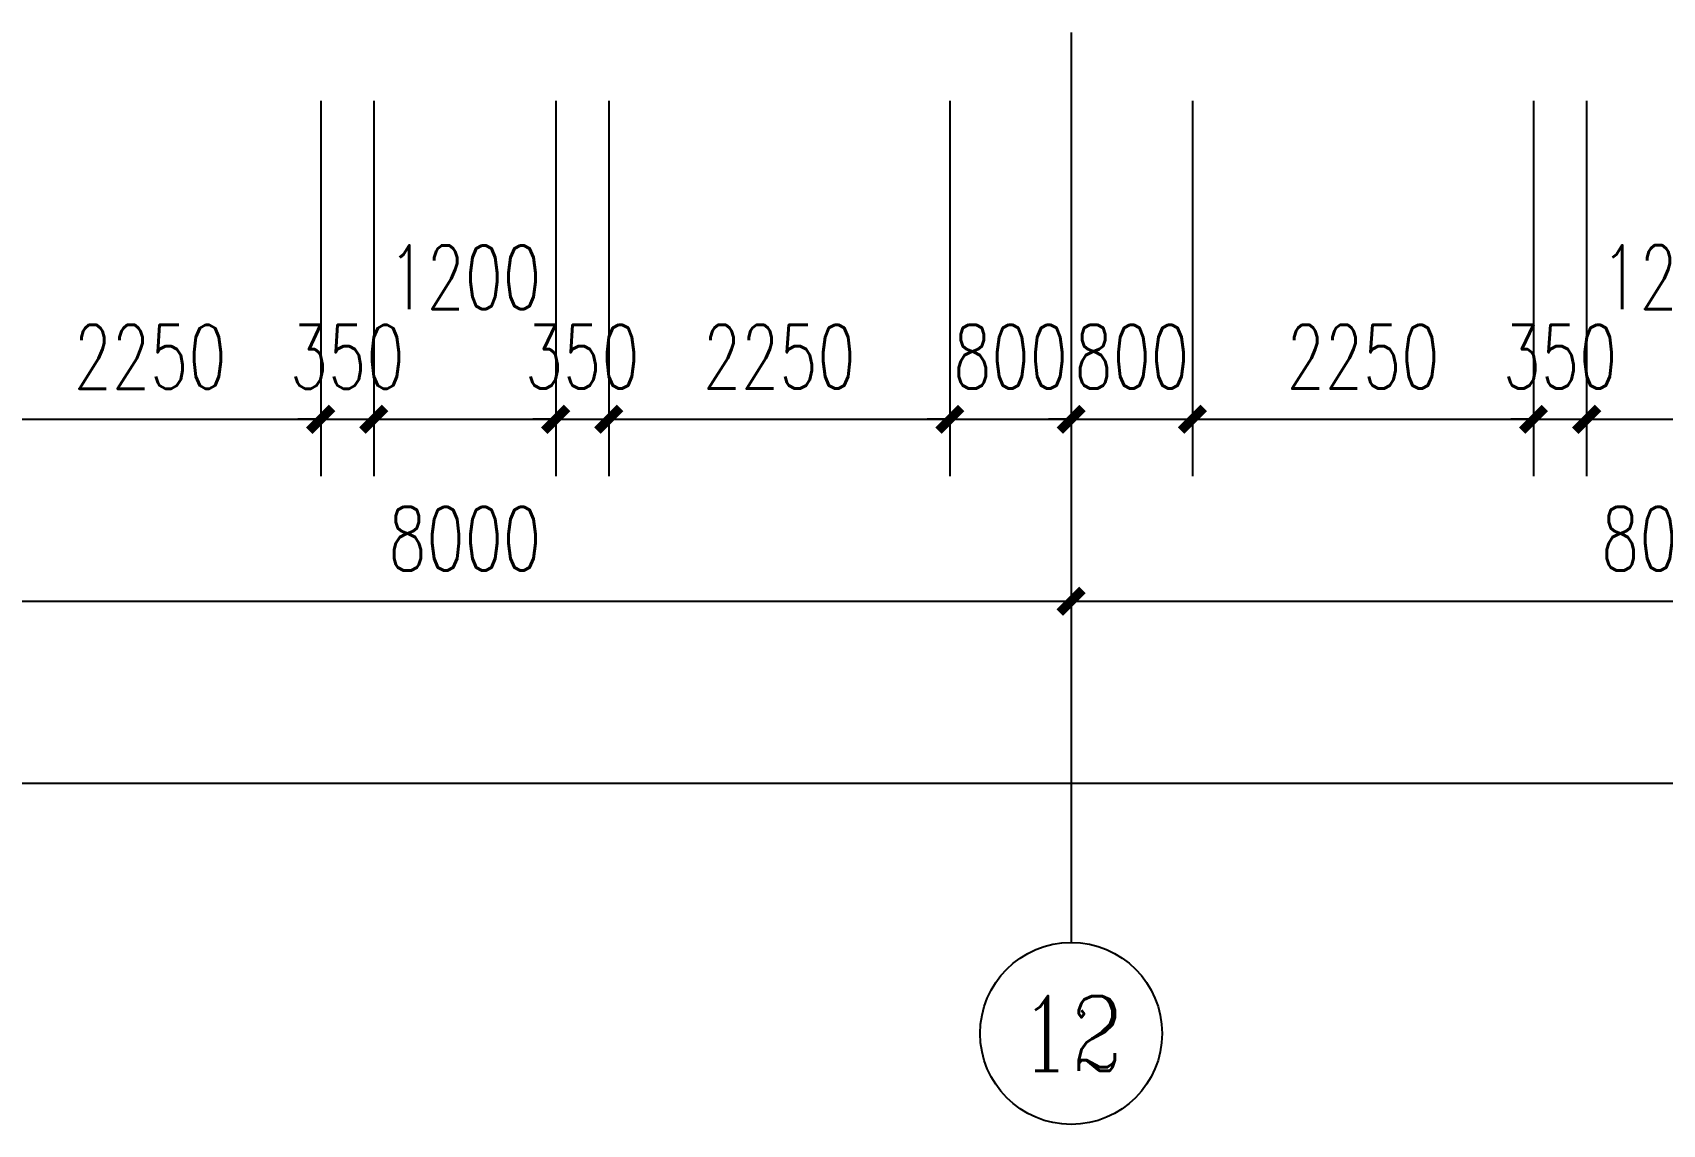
# Model space of a CAD drawing. Extents: x 0 to 2972856, y -1269770 to 0.
# Drawn here: x 2743806 to 2754556, y -1101156 to -1093956 of the extents above; entities that cross this region are included whole.
import ezdxf
from ezdxf.enums import TextEntityAlignment as Align

# ---------------------------------------------------------------- set-up
doc = ezdxf.new("R2010")
doc.units = 0
doc.header["$LTSCALE"] = 1000
doc.header["$PDSIZE"] = 50
doc.layers.add('1-建筑底图', color=8, linetype='Continuous')
doc.layers.add('AXIS_TEXT', color=7, linetype='Continuous')
doc.styles.add('_TCH_AXIS', font='COMPLEX', dxfattribs={"bigfont": 'GBCBIG'})
doc.styles.add('A_DIM_T3', font='SIMPLEX', dxfattribs={"width": 0.7, "bigfont": 'HZ'})
doc.styles.add('COMPLEX', font='COMPLEX')
doc.dimstyles.new('_TCH_ARCH&&150', dxfattribs={"dimtxt": 420, "dimasz": 150, "dimexe": 375, "dimexo": 450, "dimgap": 202.5, "dimtad": 1, "dimdec": 0, "dimzin": 0, "dimdsep": 46, "dimtxsty": 'A_DIM_T3', "dimblk": 'ARCHTICK', "dimcen": 0.09, "dimclrt": 7, "dimazin": 2, "dimtfac": 1, "dimtdec": 0, "dimtix": 1, "dimtmove": 2, "dimatfit": 3, "dimfxl": 150, "dimtolj": 1, "dimtzin": 0, "dimarcsym": 0})

# ---------------------------------------------------------------- blocks, each defined once
blk = doc.blocks.new('_ArchTick')
at = {"color": 0, "linetype": 'ByBlock', "const_width": 0.4}
blk.add_lwpolyline([(-0.5, -0.5), (0.5, 0.5)], dxfattribs=at)
blk = doc.blocks.new('*D240')
at = {"layer": '1-建筑底图', "color": 0, "lineweight": -2, "transparency": 16777216}
for p, q in [((-600, -4450), (-600, -9325)), ((106600, -4450), (106600, -9325)), ((-600, -8950), (106600, -8950))]:
    blk.add_line(p, q, dxfattribs=at)
at = {"layer": 'Defpoints', "color": 0, "transparency": 16777216}
for p in [(-600, -4000), (106600, -4000), (106600, -8950)]:
    blk.add_point(p, dxfattribs=at)
at = {"layer": '1-建筑底图', "color": 0, "lineweight": -2, "transparency": 16777216, "xscale": 150, "yscale": 150, "zscale": 150, "rotation": 180}
blk.add_blockref('_ArchTick', (-600, -8950), dxfattribs=at)
at = {"layer": '1-建筑底图', "color": 0, "lineweight": -2, "transparency": 16777216, "xscale": 150, "yscale": 150, "zscale": 150}
blk.add_blockref('_ArchTick', (106600, -8950), dxfattribs=at)
at = {"layer": '1-建筑底图', "color": 7, "transparency": 16777216, "insert": (53000, -8537.5), "char_height": 420, "attachment_point": 5, "style": 'A_DIM_T3'}
blk.add_mtext('\\A1;107200', dxfattribs=at)
blk = doc.blocks.new('*D252')
at = {"layer": '1-建筑底图', "color": 0, "lineweight": -2, "transparency": 16777216}
for p, q in [((67200, -4450), (67200, -8125)), ((75200, -4450), (75200, -8125)), ((67200, -7750), (75200, -7750))]:
    blk.add_line(p, q, dxfattribs=at)
at = {"layer": 'Defpoints', "color": 0, "transparency": 16777216}
for p in [(67200, -4000), (75200, -4000), (75200, -7750)]:
    blk.add_point(p, dxfattribs=at)
at = {"layer": '1-建筑底图', "color": 0, "lineweight": -2, "transparency": 16777216, "xscale": 150, "yscale": 150, "zscale": 150, "rotation": 180}
blk.add_blockref('_ArchTick', (67200, -7750), dxfattribs=at)
at = {"layer": '1-建筑底图', "color": 0, "lineweight": -2, "transparency": 16777216, "xscale": 150, "yscale": 150, "zscale": 150}
blk.add_blockref('_ArchTick', (75200, -7750), dxfattribs=at)
at = {"layer": '1-建筑底图', "color": 7, "transparency": 16777216, "insert": (71200, -7337.5), "char_height": 420, "attachment_point": 5, "style": 'A_DIM_T3'}
blk.add_mtext('\\A1;8000', dxfattribs=at)
blk = doc.blocks.new('*D253')
at = {"layer": '1-建筑底图', "color": 0, "lineweight": -2, "transparency": 16777216}
for p, q in [((75200, -4450), (75200, -8125)), ((83200, -4450), (83200, -8125)), ((75200, -7750), (83200, -7750))]:
    blk.add_line(p, q, dxfattribs=at)
at = {"layer": 'Defpoints', "color": 0, "transparency": 16777216}
for p in [(75200, -4000), (83200, -4000), (83200, -7750)]:
    blk.add_point(p, dxfattribs=at)
at = {"layer": '1-建筑底图', "color": 0, "lineweight": -2, "transparency": 16777216, "xscale": 150, "yscale": 150, "zscale": 150, "rotation": 180}
blk.add_blockref('_ArchTick', (75200, -7750), dxfattribs=at)
at = {"layer": '1-建筑底图', "color": 0, "lineweight": -2, "transparency": 16777216, "xscale": 150, "yscale": 150, "zscale": 150}
blk.add_blockref('_ArchTick', (83200, -7750), dxfattribs=at)
at = {"layer": '1-建筑底图', "color": 7, "transparency": 16777216, "insert": (79200, -7337.5), "char_height": 420, "attachment_point": 5, "style": 'A_DIM_T3'}
blk.add_mtext('\\A1;8000', dxfattribs=at)
blk = doc.blocks.new('*D379')
at = {"layer": '1-建筑底图', "color": 0, "lineweight": -2, "transparency": 16777216}
for p, q in [((78600, -4450), (78600, -6925)), ((79800, -4450), (79800, -6925)), ((78600, -6550), (79800, -6550))]:
    blk.add_line(p, q, dxfattribs=at)
at = {"layer": 'Defpoints', "color": 0, "transparency": 16777216}
for p in [(78600, -4000), (79800, -4000), (79800, -6550)]:
    blk.add_point(p, dxfattribs=at)
at = {"layer": '1-建筑底图', "color": 0, "lineweight": -2, "transparency": 16777216, "xscale": 150, "yscale": 150, "zscale": 150, "rotation": 180}
blk.add_blockref('_ArchTick', (78600, -6550), dxfattribs=at)
at = {"layer": '1-建筑底图', "color": 0, "lineweight": -2, "transparency": 16777216, "xscale": 150, "yscale": 150, "zscale": 150}
blk.add_blockref('_ArchTick', (79800, -6550), dxfattribs=at)
at = {"layer": '1-建筑底图', "color": 7, "transparency": 16777216, "insert": (79200, -5612.5), "char_height": 420, "attachment_point": 5, "style": 'A_DIM_T3'}
blk.add_mtext('\\A1;1200', dxfattribs=at)
blk = doc.blocks.new('*D380')
at = {"layer": '1-建筑底图', "color": 0, "lineweight": -2, "transparency": 16777216}
for p, q in [((78250, -4450), (78250, -6925)), ((78600, -4450), (78600, -6925)), ((78250, -6550), (78100, -6550)), ((78250, -6550), (78600, -6550)), ((78600, -6550), (78750, -6550))]:
    blk.add_line(p, q, dxfattribs=at)
at = {"layer": 'Defpoints', "color": 0, "transparency": 16777216}
for p in [(78250, -4000), (78600, -4000), (78600, -6550)]:
    blk.add_point(p, dxfattribs=at)
at = {"layer": '1-建筑底图', "color": 0, "lineweight": -2, "transparency": 16777216, "xscale": 150, "yscale": 150, "zscale": 150}
blk.add_blockref('_ArchTick', (78250, -6550), dxfattribs=at)
at = {"layer": '1-建筑底图', "color": 0, "lineweight": -2, "transparency": 16777216, "xscale": 150, "yscale": 150, "zscale": 150, "rotation": 180}
blk.add_blockref('_ArchTick', (78600, -6550), dxfattribs=at)
at = {"layer": '1-建筑底图', "color": 7, "transparency": 16777216, "insert": (78425, -6137.5), "char_height": 420, "attachment_point": 5, "style": 'A_DIM_T3'}
blk.add_mtext('\\A1;350', dxfattribs=at)
blk = doc.blocks.new('*D381')
at = {"layer": '1-建筑底图', "color": 0, "lineweight": -2, "transparency": 16777216}
for p, q in [((76000, -4450), (76000, -6925)), ((78250, -4450), (78250, -6925)), ((76000, -6550), (78250, -6550))]:
    blk.add_line(p, q, dxfattribs=at)
at = {"layer": 'Defpoints', "color": 0, "transparency": 16777216}
for p in [(76000, -4000), (78250, -4000), (78250, -6550)]:
    blk.add_point(p, dxfattribs=at)
at = {"layer": '1-建筑底图', "color": 0, "lineweight": -2, "transparency": 16777216, "xscale": 150, "yscale": 150, "zscale": 150, "rotation": 180}
blk.add_blockref('_ArchTick', (76000, -6550), dxfattribs=at)
at = {"layer": '1-建筑底图', "color": 0, "lineweight": -2, "transparency": 16777216, "xscale": 150, "yscale": 150, "zscale": 150}
blk.add_blockref('_ArchTick', (78250, -6550), dxfattribs=at)
at = {"layer": '1-建筑底图', "color": 7, "transparency": 16777216, "insert": (77125, -6137.5), "char_height": 420, "attachment_point": 5, "style": 'A_DIM_T3'}
blk.add_mtext('\\A1;2250', dxfattribs=at)
blk = doc.blocks.new('*D382')
at = {"layer": '1-建筑底图', "color": 0, "lineweight": -2, "transparency": 16777216}
for p, q in [((75200, -4450), (75200, -6925)), ((76000, -4450), (76000, -6925)), ((75200, -6550), (75050, -6550)), ((75200, -6550), (76000, -6550)), ((76000, -6550), (76150, -6550))]:
    blk.add_line(p, q, dxfattribs=at)
at = {"layer": 'Defpoints', "color": 0, "transparency": 16777216}
for p in [(75200, -4000), (76000, -4000), (76000, -6550)]:
    blk.add_point(p, dxfattribs=at)
at = {"layer": '1-建筑底图', "color": 0, "lineweight": -2, "transparency": 16777216, "xscale": 150, "yscale": 150, "zscale": 150}
blk.add_blockref('_ArchTick', (75200, -6550), dxfattribs=at)
at = {"layer": '1-建筑底图', "color": 0, "lineweight": -2, "transparency": 16777216, "xscale": 150, "yscale": 150, "zscale": 150, "rotation": 180}
blk.add_blockref('_ArchTick', (76000, -6550), dxfattribs=at)
at = {"layer": '1-建筑底图', "color": 7, "transparency": 16777216, "insert": (75600, -6137.5), "char_height": 420, "attachment_point": 5, "style": 'A_DIM_T3'}
blk.add_mtext('\\A1;800', dxfattribs=at)
blk = doc.blocks.new('*D383')
at = {"layer": '1-建筑底图', "color": 0, "lineweight": -2, "transparency": 16777216}
for p, q in [((74400, -4450), (74400, -6925)), ((75200, -4450), (75200, -6925)), ((74400, -6550), (74250, -6550)), ((74400, -6550), (75200, -6550)), ((75200, -6550), (75350, -6550))]:
    blk.add_line(p, q, dxfattribs=at)
at = {"layer": 'Defpoints', "color": 0, "transparency": 16777216}
for p in [(74400, -4000), (75200, -4000), (75200, -6550)]:
    blk.add_point(p, dxfattribs=at)
at = {"layer": '1-建筑底图', "color": 0, "lineweight": -2, "transparency": 16777216, "xscale": 150, "yscale": 150, "zscale": 150}
blk.add_blockref('_ArchTick', (74400, -6550), dxfattribs=at)
at = {"layer": '1-建筑底图', "color": 0, "lineweight": -2, "transparency": 16777216, "xscale": 150, "yscale": 150, "zscale": 150, "rotation": 180}
blk.add_blockref('_ArchTick', (75200, -6550), dxfattribs=at)
at = {"layer": '1-建筑底图', "color": 7, "transparency": 16777216, "insert": (74800, -6137.5), "char_height": 420, "attachment_point": 5, "style": 'A_DIM_T3'}
blk.add_mtext('\\A1;800', dxfattribs=at)
blk = doc.blocks.new('*D384')
at = {"layer": '1-建筑底图', "color": 0, "lineweight": -2, "transparency": 16777216}
for p, q in [((72150, -4450), (72150, -6925)), ((74400, -4450), (74400, -6925)), ((72150, -6550), (74400, -6550))]:
    blk.add_line(p, q, dxfattribs=at)
at = {"layer": 'Defpoints', "color": 0, "transparency": 16777216}
for p in [(72150, -4000), (74400, -4000), (74400, -6550)]:
    blk.add_point(p, dxfattribs=at)
at = {"layer": '1-建筑底图', "color": 0, "lineweight": -2, "transparency": 16777216, "xscale": 150, "yscale": 150, "zscale": 150, "rotation": 180}
blk.add_blockref('_ArchTick', (72150, -6550), dxfattribs=at)
at = {"layer": '1-建筑底图', "color": 0, "lineweight": -2, "transparency": 16777216, "xscale": 150, "yscale": 150, "zscale": 150}
blk.add_blockref('_ArchTick', (74400, -6550), dxfattribs=at)
at = {"layer": '1-建筑底图', "color": 7, "transparency": 16777216, "insert": (73275, -6137.5), "char_height": 420, "attachment_point": 5, "style": 'A_DIM_T3'}
blk.add_mtext('\\A1;2250', dxfattribs=at)
blk = doc.blocks.new('*D385')
at = {"layer": '1-建筑底图', "color": 0, "lineweight": -2, "transparency": 16777216}
for p, q in [((71800, -4450), (71800, -6925)), ((72150, -4450), (72150, -6925)), ((71800, -6550), (71650, -6550)), ((71800, -6550), (72150, -6550)), ((72150, -6550), (72300, -6550))]:
    blk.add_line(p, q, dxfattribs=at)
at = {"layer": 'Defpoints', "color": 0, "transparency": 16777216}
for p in [(71800, -4000), (72150, -4000), (72150, -6550)]:
    blk.add_point(p, dxfattribs=at)
at = {"layer": '1-建筑底图', "color": 0, "lineweight": -2, "transparency": 16777216, "xscale": 150, "yscale": 150, "zscale": 150}
blk.add_blockref('_ArchTick', (71800, -6550), dxfattribs=at)
at = {"layer": '1-建筑底图', "color": 0, "lineweight": -2, "transparency": 16777216, "xscale": 150, "yscale": 150, "zscale": 150, "rotation": 180}
blk.add_blockref('_ArchTick', (72150, -6550), dxfattribs=at)
at = {"layer": '1-建筑底图', "color": 7, "transparency": 16777216, "insert": (71975, -6137.5), "char_height": 420, "attachment_point": 5, "style": 'A_DIM_T3'}
blk.add_mtext('\\A1;350', dxfattribs=at)
blk = doc.blocks.new('*D386')
at = {"layer": '1-建筑底图', "color": 0, "lineweight": -2, "transparency": 16777216}
for p, q in [((70600, -4450), (70600, -6925)), ((71800, -4450), (71800, -6925)), ((70600, -6550), (71800, -6550))]:
    blk.add_line(p, q, dxfattribs=at)
at = {"layer": 'Defpoints', "color": 0, "transparency": 16777216}
for p in [(70600, -4000), (71800, -4000), (71800, -6550)]:
    blk.add_point(p, dxfattribs=at)
at = {"layer": '1-建筑底图', "color": 0, "lineweight": -2, "transparency": 16777216, "xscale": 150, "yscale": 150, "zscale": 150, "rotation": 180}
blk.add_blockref('_ArchTick', (70600, -6550), dxfattribs=at)
at = {"layer": '1-建筑底图', "color": 0, "lineweight": -2, "transparency": 16777216, "xscale": 150, "yscale": 150, "zscale": 150}
blk.add_blockref('_ArchTick', (71800, -6550), dxfattribs=at)
at = {"layer": '1-建筑底图', "color": 7, "transparency": 16777216, "insert": (71200, -5613), "char_height": 420, "attachment_point": 5, "style": 'A_DIM_T3'}
blk.add_mtext('\\A1;1200', dxfattribs=at)
blk = doc.blocks.new('*D387')
at = {"layer": '1-建筑底图', "color": 0, "lineweight": -2, "transparency": 16777216}
for p, q in [((70250, -4450), (70250, -6925)), ((70600, -4450), (70600, -6925)), ((70250, -6550), (70100, -6550)), ((70250, -6550), (70600, -6550)), ((70600, -6550), (70750, -6550))]:
    blk.add_line(p, q, dxfattribs=at)
at = {"layer": 'Defpoints', "color": 0, "transparency": 16777216}
for p in [(70250, -4000), (70600, -4000), (70600, -6550)]:
    blk.add_point(p, dxfattribs=at)
at = {"layer": '1-建筑底图', "color": 0, "lineweight": -2, "transparency": 16777216, "xscale": 150, "yscale": 150, "zscale": 150}
blk.add_blockref('_ArchTick', (70250, -6550), dxfattribs=at)
at = {"layer": '1-建筑底图', "color": 0, "lineweight": -2, "transparency": 16777216, "xscale": 150, "yscale": 150, "zscale": 150, "rotation": 180}
blk.add_blockref('_ArchTick', (70600, -6550), dxfattribs=at)
at = {"layer": '1-建筑底图', "color": 7, "transparency": 16777216, "insert": (70425, -6138), "char_height": 420, "attachment_point": 5, "style": 'A_DIM_T3'}
blk.add_mtext('\\A1;350', dxfattribs=at)
blk = doc.blocks.new('*D388')
at = {"layer": '1-建筑底图', "color": 0, "lineweight": -2, "transparency": 16777216}
for p, q in [((68000, -4450), (68000, -6925)), ((70250, -4450), (70250, -6925)), ((68000, -6550), (70250, -6550))]:
    blk.add_line(p, q, dxfattribs=at)
at = {"layer": 'Defpoints', "color": 0, "transparency": 16777216}
for p in [(68000, -4000), (70250, -4000), (70250, -6550)]:
    blk.add_point(p, dxfattribs=at)
at = {"layer": '1-建筑底图', "color": 0, "lineweight": -2, "transparency": 16777216, "xscale": 150, "yscale": 150, "zscale": 150, "rotation": 180}
blk.add_blockref('_ArchTick', (68000, -6550), dxfattribs=at)
at = {"layer": '1-建筑底图', "color": 0, "lineweight": -2, "transparency": 16777216, "xscale": 150, "yscale": 150, "zscale": 150}
blk.add_blockref('_ArchTick', (70250, -6550), dxfattribs=at)
at = {"layer": '1-建筑底图', "color": 7, "transparency": 16777216, "insert": (69125, -6138), "char_height": 420, "attachment_point": 5, "style": 'A_DIM_T3'}
blk.add_mtext('\\A1;2250', dxfattribs=at)
blk = doc.blocks.new('*D855')
at = {"layer": '1-建筑底图', "color": 0, "lineweight": -2, "transparency": 16777216}
for p, q in [((-600, -4450), (-600, -9325)), ((106600, -4450), (106600, -9325)), ((-600, -8950), (106600, -8950))]:
    blk.add_line(p, q, dxfattribs=at)
at = {"layer": 'Defpoints', "color": 0, "transparency": 16777216}
for p in [(-600, -4000), (106600, -4000), (106600, -8950)]:
    blk.add_point(p, dxfattribs=at)
at = {"layer": '1-建筑底图', "color": 0, "lineweight": -2, "transparency": 16777216, "xscale": 150, "yscale": 150, "zscale": 150, "rotation": 180}
blk.add_blockref('_ArchTick', (-600, -8950), dxfattribs=at)
at = {"layer": '1-建筑底图', "color": 0, "lineweight": -2, "transparency": 16777216, "xscale": 150, "yscale": 150, "zscale": 150}
blk.add_blockref('_ArchTick', (106600, -8950), dxfattribs=at)
at = {"layer": '1-建筑底图', "color": 7, "transparency": 16777216, "insert": (53000, -8537.5), "char_height": 420, "attachment_point": 5, "style": 'A_DIM_T3'}
blk.add_mtext('\\A1;107200', dxfattribs=at)
blk = doc.blocks.new('*D867')
at = {"layer": '1-建筑底图', "color": 0, "lineweight": -2, "transparency": 16777216}
for p, q in [((67200, -4450), (67200, -8125)), ((75200, -4450), (75200, -8125)), ((67200, -7750), (75200, -7750))]:
    blk.add_line(p, q, dxfattribs=at)
at = {"layer": 'Defpoints', "color": 0, "transparency": 16777216}
for p in [(67200, -4000), (75200, -4000), (75200, -7750)]:
    blk.add_point(p, dxfattribs=at)
at = {"layer": '1-建筑底图', "color": 0, "lineweight": -2, "transparency": 16777216, "xscale": 150, "yscale": 150, "zscale": 150, "rotation": 180}
blk.add_blockref('_ArchTick', (67200, -7750), dxfattribs=at)
at = {"layer": '1-建筑底图', "color": 0, "lineweight": -2, "transparency": 16777216, "xscale": 150, "yscale": 150, "zscale": 150}
blk.add_blockref('_ArchTick', (75200, -7750), dxfattribs=at)
at = {"layer": '1-建筑底图', "color": 7, "transparency": 16777216, "insert": (71200, -7337.5), "char_height": 420, "attachment_point": 5, "style": 'A_DIM_T3'}
blk.add_mtext('\\A1;8000', dxfattribs=at)
blk = doc.blocks.new('*D868')
at = {"layer": '1-建筑底图', "color": 0, "lineweight": -2, "transparency": 16777216}
for p, q in [((75200, -4450), (75200, -8125)), ((83200, -4450), (83200, -8125)), ((75200, -7750), (83200, -7750))]:
    blk.add_line(p, q, dxfattribs=at)
at = {"layer": 'Defpoints', "color": 0, "transparency": 16777216}
for p in [(75200, -4000), (83200, -4000), (83200, -7750)]:
    blk.add_point(p, dxfattribs=at)
at = {"layer": '1-建筑底图', "color": 0, "lineweight": -2, "transparency": 16777216, "xscale": 150, "yscale": 150, "zscale": 150, "rotation": 180}
blk.add_blockref('_ArchTick', (75200, -7750), dxfattribs=at)
at = {"layer": '1-建筑底图', "color": 0, "lineweight": -2, "transparency": 16777216, "xscale": 150, "yscale": 150, "zscale": 150}
blk.add_blockref('_ArchTick', (83200, -7750), dxfattribs=at)
at = {"layer": '1-建筑底图', "color": 7, "transparency": 16777216, "insert": (79200, -7337.5), "char_height": 420, "attachment_point": 5, "style": 'A_DIM_T3'}
blk.add_mtext('\\A1;8000', dxfattribs=at)
blk = doc.blocks.new('*D994')
at = {"layer": '1-建筑底图', "color": 0, "lineweight": -2, "transparency": 16777216}
for p, q in [((78600, -4450), (78600, -6925)), ((79800, -4450), (79800, -6925)), ((78600, -6550), (79800, -6550))]:
    blk.add_line(p, q, dxfattribs=at)
at = {"layer": 'Defpoints', "color": 0, "transparency": 16777216}
for p in [(78600, -4000), (79800, -4000), (79800, -6550)]:
    blk.add_point(p, dxfattribs=at)
at = {"layer": '1-建筑底图', "color": 0, "lineweight": -2, "transparency": 16777216, "xscale": 150, "yscale": 150, "zscale": 150, "rotation": 180}
blk.add_blockref('_ArchTick', (78600, -6550), dxfattribs=at)
at = {"layer": '1-建筑底图', "color": 0, "lineweight": -2, "transparency": 16777216, "xscale": 150, "yscale": 150, "zscale": 150}
blk.add_blockref('_ArchTick', (79800, -6550), dxfattribs=at)
at = {"layer": '1-建筑底图', "color": 7, "transparency": 16777216, "insert": (79200, -5612.5), "char_height": 420, "attachment_point": 5, "style": 'A_DIM_T3'}
blk.add_mtext('\\A1;1200', dxfattribs=at)
blk = doc.blocks.new('*D995')
at = {"layer": '1-建筑底图', "color": 0, "lineweight": -2, "transparency": 16777216}
for p, q in [((78250, -4450), (78250, -6925)), ((78600, -4450), (78600, -6925)), ((78250, -6550), (78100, -6550)), ((78250, -6550), (78600, -6550)), ((78600, -6550), (78750, -6550))]:
    blk.add_line(p, q, dxfattribs=at)
at = {"layer": 'Defpoints', "color": 0, "transparency": 16777216}
for p in [(78250, -4000), (78600, -4000), (78600, -6550)]:
    blk.add_point(p, dxfattribs=at)
at = {"layer": '1-建筑底图', "color": 0, "lineweight": -2, "transparency": 16777216, "xscale": 150, "yscale": 150, "zscale": 150}
blk.add_blockref('_ArchTick', (78250, -6550), dxfattribs=at)
at = {"layer": '1-建筑底图', "color": 0, "lineweight": -2, "transparency": 16777216, "xscale": 150, "yscale": 150, "zscale": 150, "rotation": 180}
blk.add_blockref('_ArchTick', (78600, -6550), dxfattribs=at)
at = {"layer": '1-建筑底图', "color": 7, "transparency": 16777216, "insert": (78425, -6137.5), "char_height": 420, "attachment_point": 5, "style": 'A_DIM_T3'}
blk.add_mtext('\\A1;350', dxfattribs=at)
blk = doc.blocks.new('*D996')
at = {"layer": '1-建筑底图', "color": 0, "lineweight": -2, "transparency": 16777216}
for p, q in [((76000, -4450), (76000, -6925)), ((78250, -4450), (78250, -6925)), ((76000, -6550), (78250, -6550))]:
    blk.add_line(p, q, dxfattribs=at)
at = {"layer": 'Defpoints', "color": 0, "transparency": 16777216}
for p in [(76000, -4000), (78250, -4000), (78250, -6550)]:
    blk.add_point(p, dxfattribs=at)
at = {"layer": '1-建筑底图', "color": 0, "lineweight": -2, "transparency": 16777216, "xscale": 150, "yscale": 150, "zscale": 150, "rotation": 180}
blk.add_blockref('_ArchTick', (76000, -6550), dxfattribs=at)
at = {"layer": '1-建筑底图', "color": 0, "lineweight": -2, "transparency": 16777216, "xscale": 150, "yscale": 150, "zscale": 150}
blk.add_blockref('_ArchTick', (78250, -6550), dxfattribs=at)
at = {"layer": '1-建筑底图', "color": 7, "transparency": 16777216, "insert": (77125, -6137.5), "char_height": 420, "attachment_point": 5, "style": 'A_DIM_T3'}
blk.add_mtext('\\A1;2250', dxfattribs=at)
blk = doc.blocks.new('*D997')
at = {"layer": '1-建筑底图', "color": 0, "lineweight": -2, "transparency": 16777216}
for p, q in [((75200, -4450), (75200, -6925)), ((76000, -4450), (76000, -6925)), ((75200, -6550), (75050, -6550)), ((75200, -6550), (76000, -6550)), ((76000, -6550), (76150, -6550))]:
    blk.add_line(p, q, dxfattribs=at)
at = {"layer": 'Defpoints', "color": 0, "transparency": 16777216}
for p in [(75200, -4000), (76000, -4000), (76000, -6550)]:
    blk.add_point(p, dxfattribs=at)
at = {"layer": '1-建筑底图', "color": 0, "lineweight": -2, "transparency": 16777216, "xscale": 150, "yscale": 150, "zscale": 150}
blk.add_blockref('_ArchTick', (75200, -6550), dxfattribs=at)
at = {"layer": '1-建筑底图', "color": 0, "lineweight": -2, "transparency": 16777216, "xscale": 150, "yscale": 150, "zscale": 150, "rotation": 180}
blk.add_blockref('_ArchTick', (76000, -6550), dxfattribs=at)
at = {"layer": '1-建筑底图', "color": 7, "transparency": 16777216, "insert": (75600, -6137.5), "char_height": 420, "attachment_point": 5, "style": 'A_DIM_T3'}
blk.add_mtext('\\A1;800', dxfattribs=at)
blk = doc.blocks.new('*D998')
at = {"layer": '1-建筑底图', "color": 0, "lineweight": -2, "transparency": 16777216}
for p, q in [((74400, -4450), (74400, -6925)), ((75200, -4450), (75200, -6925)), ((74400, -6550), (74250, -6550)), ((74400, -6550), (75200, -6550)), ((75200, -6550), (75350, -6550))]:
    blk.add_line(p, q, dxfattribs=at)
at = {"layer": 'Defpoints', "color": 0, "transparency": 16777216}
for p in [(74400, -4000), (75200, -4000), (75200, -6550)]:
    blk.add_point(p, dxfattribs=at)
at = {"layer": '1-建筑底图', "color": 0, "lineweight": -2, "transparency": 16777216, "xscale": 150, "yscale": 150, "zscale": 150}
blk.add_blockref('_ArchTick', (74400, -6550), dxfattribs=at)
at = {"layer": '1-建筑底图', "color": 0, "lineweight": -2, "transparency": 16777216, "xscale": 150, "yscale": 150, "zscale": 150, "rotation": 180}
blk.add_blockref('_ArchTick', (75200, -6550), dxfattribs=at)
at = {"layer": '1-建筑底图', "color": 7, "transparency": 16777216, "insert": (74800, -6137.5), "char_height": 420, "attachment_point": 5, "style": 'A_DIM_T3'}
blk.add_mtext('\\A1;800', dxfattribs=at)
blk = doc.blocks.new('*D999')
at = {"layer": '1-建筑底图', "color": 0, "lineweight": -2, "transparency": 16777216}
for p, q in [((72150, -4450), (72150, -6925)), ((74400, -4450), (74400, -6925)), ((72150, -6550), (74400, -6550))]:
    blk.add_line(p, q, dxfattribs=at)
at = {"layer": 'Defpoints', "color": 0, "transparency": 16777216}
for p in [(72150, -4000), (74400, -4000), (74400, -6550)]:
    blk.add_point(p, dxfattribs=at)
at = {"layer": '1-建筑底图', "color": 0, "lineweight": -2, "transparency": 16777216, "xscale": 150, "yscale": 150, "zscale": 150, "rotation": 180}
blk.add_blockref('_ArchTick', (72150, -6550), dxfattribs=at)
at = {"layer": '1-建筑底图', "color": 0, "lineweight": -2, "transparency": 16777216, "xscale": 150, "yscale": 150, "zscale": 150}
blk.add_blockref('_ArchTick', (74400, -6550), dxfattribs=at)
at = {"layer": '1-建筑底图', "color": 7, "transparency": 16777216, "insert": (73275, -6137.5), "char_height": 420, "attachment_point": 5, "style": 'A_DIM_T3'}
blk.add_mtext('\\A1;2250', dxfattribs=at)
blk = doc.blocks.new('*D1000')
at = {"layer": '1-建筑底图', "color": 0, "lineweight": -2, "transparency": 16777216}
for p, q in [((71800, -4450), (71800, -6925)), ((72150, -4450), (72150, -6925)), ((71800, -6550), (71650, -6550)), ((71800, -6550), (72150, -6550)), ((72150, -6550), (72300, -6550))]:
    blk.add_line(p, q, dxfattribs=at)
at = {"layer": 'Defpoints', "color": 0, "transparency": 16777216}
for p in [(71800, -4000), (72150, -4000), (72150, -6550)]:
    blk.add_point(p, dxfattribs=at)
at = {"layer": '1-建筑底图', "color": 0, "lineweight": -2, "transparency": 16777216, "xscale": 150, "yscale": 150, "zscale": 150}
blk.add_blockref('_ArchTick', (71800, -6550), dxfattribs=at)
at = {"layer": '1-建筑底图', "color": 0, "lineweight": -2, "transparency": 16777216, "xscale": 150, "yscale": 150, "zscale": 150, "rotation": 180}
blk.add_blockref('_ArchTick', (72150, -6550), dxfattribs=at)
at = {"layer": '1-建筑底图', "color": 7, "transparency": 16777216, "insert": (71975, -6137.5), "char_height": 420, "attachment_point": 5, "style": 'A_DIM_T3'}
blk.add_mtext('\\A1;350', dxfattribs=at)
blk = doc.blocks.new('*D1001')
at = {"layer": '1-建筑底图', "color": 0, "lineweight": -2, "transparency": 16777216}
for p, q in [((70600, -4450), (70600, -6925)), ((71800, -4450), (71800, -6925)), ((70600, -6550), (71800, -6550))]:
    blk.add_line(p, q, dxfattribs=at)
at = {"layer": 'Defpoints', "color": 0, "transparency": 16777216}
for p in [(70600, -4000), (71800, -4000), (71800, -6550)]:
    blk.add_point(p, dxfattribs=at)
at = {"layer": '1-建筑底图', "color": 0, "lineweight": -2, "transparency": 16777216, "xscale": 150, "yscale": 150, "zscale": 150, "rotation": 180}
blk.add_blockref('_ArchTick', (70600, -6550), dxfattribs=at)
at = {"layer": '1-建筑底图', "color": 0, "lineweight": -2, "transparency": 16777216, "xscale": 150, "yscale": 150, "zscale": 150}
blk.add_blockref('_ArchTick', (71800, -6550), dxfattribs=at)
at = {"layer": '1-建筑底图', "color": 7, "transparency": 16777216, "insert": (71200, -5613), "char_height": 420, "attachment_point": 5, "style": 'A_DIM_T3'}
blk.add_mtext('\\A1;1200', dxfattribs=at)
blk = doc.blocks.new('*D1002')
at = {"layer": '1-建筑底图', "color": 0, "lineweight": -2, "transparency": 16777216}
for p, q in [((70250, -4450), (70250, -6925)), ((70600, -4450), (70600, -6925)), ((70250, -6550), (70100, -6550)), ((70250, -6550), (70600, -6550)), ((70600, -6550), (70750, -6550))]:
    blk.add_line(p, q, dxfattribs=at)
at = {"layer": 'Defpoints', "color": 0, "transparency": 16777216}
for p in [(70250, -4000), (70600, -4000), (70600, -6550)]:
    blk.add_point(p, dxfattribs=at)
at = {"layer": '1-建筑底图', "color": 0, "lineweight": -2, "transparency": 16777216, "xscale": 150, "yscale": 150, "zscale": 150}
blk.add_blockref('_ArchTick', (70250, -6550), dxfattribs=at)
at = {"layer": '1-建筑底图', "color": 0, "lineweight": -2, "transparency": 16777216, "xscale": 150, "yscale": 150, "zscale": 150, "rotation": 180}
blk.add_blockref('_ArchTick', (70600, -6550), dxfattribs=at)
at = {"layer": '1-建筑底图', "color": 7, "transparency": 16777216, "insert": (70425, -6138), "char_height": 420, "attachment_point": 5, "style": 'A_DIM_T3'}
blk.add_mtext('\\A1;350', dxfattribs=at)
blk = doc.blocks.new('*D1003')
at = {"layer": '1-建筑底图', "color": 0, "lineweight": -2, "transparency": 16777216}
for p, q in [((68000, -4450), (68000, -6925)), ((70250, -4450), (70250, -6925)), ((68000, -6550), (70250, -6550))]:
    blk.add_line(p, q, dxfattribs=at)
at = {"layer": 'Defpoints', "color": 0, "transparency": 16777216}
for p in [(68000, -4000), (70250, -4000), (70250, -6550)]:
    blk.add_point(p, dxfattribs=at)
at = {"layer": '1-建筑底图', "color": 0, "lineweight": -2, "transparency": 16777216, "xscale": 150, "yscale": 150, "zscale": 150, "rotation": 180}
blk.add_blockref('_ArchTick', (68000, -6550), dxfattribs=at)
at = {"layer": '1-建筑底图', "color": 0, "lineweight": -2, "transparency": 16777216, "xscale": 150, "yscale": 150, "zscale": 150}
blk.add_blockref('_ArchTick', (70250, -6550), dxfattribs=at)
at = {"layer": '1-建筑底图', "color": 7, "transparency": 16777216, "insert": (69125, -6138), "char_height": 420, "attachment_point": 5, "style": 'A_DIM_T3'}
blk.add_mtext('\\A1;2250', dxfattribs=at)
blk = doc.blocks.new('_AXISO')
blk.add_circle((0, 0), 0.5)
at = {"layer": 'AXIS_TEXT', "style": 'COMPLEX', "width": 1.041667}
blk.add_attdef('A', text='', height=0.56, dxfattribs=at).set_placement((-0.25, -0.28), (0.25, -0.28), align=Align.FIT)
blk = doc.blocks.new('*D458')
at = {"layer": '1-建筑底图', "color": 0, "lineweight": -2, "transparency": 16777216}
for p, q in [((-600, -4450), (-600, -9325)), ((106600, -4450), (106600, -9325)), ((-600, -8950), (106600, -8950))]:
    blk.add_line(p, q, dxfattribs=at)
at = {"layer": 'Defpoints', "color": 0, "transparency": 16777216}
for p in [(-600, -4000), (106600, -4000), (106600, -8950)]:
    blk.add_point(p, dxfattribs=at)
at = {"layer": '1-建筑底图', "color": 0, "lineweight": -2, "transparency": 16777216, "xscale": 150, "yscale": 150, "zscale": 150, "rotation": 180}
blk.add_blockref('_ArchTick', (-600, -8950), dxfattribs=at)
at = {"layer": '1-建筑底图', "color": 0, "lineweight": -2, "transparency": 16777216, "xscale": 150, "yscale": 150, "zscale": 150}
blk.add_blockref('_ArchTick', (106600, -8950), dxfattribs=at)
at = {"layer": '1-建筑底图', "color": 7, "transparency": 16777216, "insert": (53000, -8537.5), "char_height": 420, "attachment_point": 5, "style": 'A_DIM_T3'}
blk.add_mtext('\\A1;107200', dxfattribs=at)
blk = doc.blocks.new('*D470')
at = {"layer": '1-建筑底图', "color": 0, "lineweight": -2, "transparency": 16777216}
for p, q in [((67200, -4450), (67200, -8125)), ((75200, -4450), (75200, -8125)), ((67200, -7750), (75200, -7750))]:
    blk.add_line(p, q, dxfattribs=at)
at = {"layer": 'Defpoints', "color": 0, "transparency": 16777216}
for p in [(67200, -4000), (75200, -4000), (75200, -7750)]:
    blk.add_point(p, dxfattribs=at)
at = {"layer": '1-建筑底图', "color": 0, "lineweight": -2, "transparency": 16777216, "xscale": 150, "yscale": 150, "zscale": 150, "rotation": 180}
blk.add_blockref('_ArchTick', (67200, -7750), dxfattribs=at)
at = {"layer": '1-建筑底图', "color": 0, "lineweight": -2, "transparency": 16777216, "xscale": 150, "yscale": 150, "zscale": 150}
blk.add_blockref('_ArchTick', (75200, -7750), dxfattribs=at)
at = {"layer": '1-建筑底图', "color": 7, "transparency": 16777216, "insert": (71200, -7337.5), "char_height": 420, "attachment_point": 5, "style": 'A_DIM_T3'}
blk.add_mtext('\\A1;8000', dxfattribs=at)
blk = doc.blocks.new('*D471')
at = {"layer": '1-建筑底图', "color": 0, "lineweight": -2, "transparency": 16777216}
for p, q in [((75200, -4450), (75200, -8125)), ((83200, -4450), (83200, -8125)), ((75200, -7750), (83200, -7750))]:
    blk.add_line(p, q, dxfattribs=at)
at = {"layer": 'Defpoints', "color": 0, "transparency": 16777216}
for p in [(75200, -4000), (83200, -4000), (83200, -7750)]:
    blk.add_point(p, dxfattribs=at)
at = {"layer": '1-建筑底图', "color": 0, "lineweight": -2, "transparency": 16777216, "xscale": 150, "yscale": 150, "zscale": 150, "rotation": 180}
blk.add_blockref('_ArchTick', (75200, -7750), dxfattribs=at)
at = {"layer": '1-建筑底图', "color": 0, "lineweight": -2, "transparency": 16777216, "xscale": 150, "yscale": 150, "zscale": 150}
blk.add_blockref('_ArchTick', (83200, -7750), dxfattribs=at)
at = {"layer": '1-建筑底图', "color": 7, "transparency": 16777216, "insert": (79200, -7337.5), "char_height": 420, "attachment_point": 5, "style": 'A_DIM_T3'}
blk.add_mtext('\\A1;8000', dxfattribs=at)
blk = doc.blocks.new('*D597')
at = {"layer": '1-建筑底图', "color": 0, "lineweight": -2, "transparency": 16777216}
for p, q in [((78600, -4450), (78600, -6925)), ((79800, -4450), (79800, -6925)), ((78600, -6550), (79800, -6550))]:
    blk.add_line(p, q, dxfattribs=at)
at = {"layer": 'Defpoints', "color": 0, "transparency": 16777216}
for p in [(78600, -4000), (79800, -4000), (79800, -6550)]:
    blk.add_point(p, dxfattribs=at)
at = {"layer": '1-建筑底图', "color": 0, "lineweight": -2, "transparency": 16777216, "xscale": 150, "yscale": 150, "zscale": 150, "rotation": 180}
blk.add_blockref('_ArchTick', (78600, -6550), dxfattribs=at)
at = {"layer": '1-建筑底图', "color": 0, "lineweight": -2, "transparency": 16777216, "xscale": 150, "yscale": 150, "zscale": 150}
blk.add_blockref('_ArchTick', (79800, -6550), dxfattribs=at)
at = {"layer": '1-建筑底图', "color": 7, "transparency": 16777216, "insert": (79200, -5612.5), "char_height": 420, "attachment_point": 5, "style": 'A_DIM_T3'}
blk.add_mtext('\\A1;1200', dxfattribs=at)
blk = doc.blocks.new('*D598')
at = {"layer": '1-建筑底图', "color": 0, "lineweight": -2, "transparency": 16777216}
for p, q in [((78250, -4450), (78250, -6925)), ((78600, -4450), (78600, -6925)), ((78250, -6550), (78100, -6550)), ((78250, -6550), (78600, -6550)), ((78600, -6550), (78750, -6550))]:
    blk.add_line(p, q, dxfattribs=at)
at = {"layer": 'Defpoints', "color": 0, "transparency": 16777216}
for p in [(78250, -4000), (78600, -4000), (78600, -6550)]:
    blk.add_point(p, dxfattribs=at)
at = {"layer": '1-建筑底图', "color": 0, "lineweight": -2, "transparency": 16777216, "xscale": 150, "yscale": 150, "zscale": 150}
blk.add_blockref('_ArchTick', (78250, -6550), dxfattribs=at)
at = {"layer": '1-建筑底图', "color": 0, "lineweight": -2, "transparency": 16777216, "xscale": 150, "yscale": 150, "zscale": 150, "rotation": 180}
blk.add_blockref('_ArchTick', (78600, -6550), dxfattribs=at)
at = {"layer": '1-建筑底图', "color": 7, "transparency": 16777216, "insert": (78425, -6137.5), "char_height": 420, "attachment_point": 5, "style": 'A_DIM_T3'}
blk.add_mtext('\\A1;350', dxfattribs=at)
blk = doc.blocks.new('*D599')
at = {"layer": '1-建筑底图', "color": 0, "lineweight": -2, "transparency": 16777216}
for p, q in [((76000, -4450), (76000, -6925)), ((78250, -4450), (78250, -6925)), ((76000, -6550), (78250, -6550))]:
    blk.add_line(p, q, dxfattribs=at)
at = {"layer": 'Defpoints', "color": 0, "transparency": 16777216}
for p in [(76000, -4000), (78250, -4000), (78250, -6550)]:
    blk.add_point(p, dxfattribs=at)
at = {"layer": '1-建筑底图', "color": 0, "lineweight": -2, "transparency": 16777216, "xscale": 150, "yscale": 150, "zscale": 150, "rotation": 180}
blk.add_blockref('_ArchTick', (76000, -6550), dxfattribs=at)
at = {"layer": '1-建筑底图', "color": 0, "lineweight": -2, "transparency": 16777216, "xscale": 150, "yscale": 150, "zscale": 150}
blk.add_blockref('_ArchTick', (78250, -6550), dxfattribs=at)
at = {"layer": '1-建筑底图', "color": 7, "transparency": 16777216, "insert": (77125, -6137.5), "char_height": 420, "attachment_point": 5, "style": 'A_DIM_T3'}
blk.add_mtext('\\A1;2250', dxfattribs=at)
blk = doc.blocks.new('*D600')
at = {"layer": '1-建筑底图', "color": 0, "lineweight": -2, "transparency": 16777216}
for p, q in [((75200, -4450), (75200, -6925)), ((76000, -4450), (76000, -6925)), ((75200, -6550), (75050, -6550)), ((75200, -6550), (76000, -6550)), ((76000, -6550), (76150, -6550))]:
    blk.add_line(p, q, dxfattribs=at)
at = {"layer": 'Defpoints', "color": 0, "transparency": 16777216}
for p in [(75200, -4000), (76000, -4000), (76000, -6550)]:
    blk.add_point(p, dxfattribs=at)
at = {"layer": '1-建筑底图', "color": 0, "lineweight": -2, "transparency": 16777216, "xscale": 150, "yscale": 150, "zscale": 150}
blk.add_blockref('_ArchTick', (75200, -6550), dxfattribs=at)
at = {"layer": '1-建筑底图', "color": 0, "lineweight": -2, "transparency": 16777216, "xscale": 150, "yscale": 150, "zscale": 150, "rotation": 180}
blk.add_blockref('_ArchTick', (76000, -6550), dxfattribs=at)
at = {"layer": '1-建筑底图', "color": 7, "transparency": 16777216, "insert": (75600, -6137.5), "char_height": 420, "attachment_point": 5, "style": 'A_DIM_T3'}
blk.add_mtext('\\A1;800', dxfattribs=at)
blk = doc.blocks.new('*D601')
at = {"layer": '1-建筑底图', "color": 0, "lineweight": -2, "transparency": 16777216}
for p, q in [((74400, -4450), (74400, -6925)), ((75200, -4450), (75200, -6925)), ((74400, -6550), (74250, -6550)), ((74400, -6550), (75200, -6550)), ((75200, -6550), (75350, -6550))]:
    blk.add_line(p, q, dxfattribs=at)
at = {"layer": 'Defpoints', "color": 0, "transparency": 16777216}
for p in [(74400, -4000), (75200, -4000), (75200, -6550)]:
    blk.add_point(p, dxfattribs=at)
at = {"layer": '1-建筑底图', "color": 0, "lineweight": -2, "transparency": 16777216, "xscale": 150, "yscale": 150, "zscale": 150}
blk.add_blockref('_ArchTick', (74400, -6550), dxfattribs=at)
at = {"layer": '1-建筑底图', "color": 0, "lineweight": -2, "transparency": 16777216, "xscale": 150, "yscale": 150, "zscale": 150, "rotation": 180}
blk.add_blockref('_ArchTick', (75200, -6550), dxfattribs=at)
at = {"layer": '1-建筑底图', "color": 7, "transparency": 16777216, "insert": (74800, -6137.5), "char_height": 420, "attachment_point": 5, "style": 'A_DIM_T3'}
blk.add_mtext('\\A1;800', dxfattribs=at)
blk = doc.blocks.new('*D602')
at = {"layer": '1-建筑底图', "color": 0, "lineweight": -2, "transparency": 16777216}
for p, q in [((72150, -4450), (72150, -6925)), ((74400, -4450), (74400, -6925)), ((72150, -6550), (74400, -6550))]:
    blk.add_line(p, q, dxfattribs=at)
at = {"layer": 'Defpoints', "color": 0, "transparency": 16777216}
for p in [(72150, -4000), (74400, -4000), (74400, -6550)]:
    blk.add_point(p, dxfattribs=at)
at = {"layer": '1-建筑底图', "color": 0, "lineweight": -2, "transparency": 16777216, "xscale": 150, "yscale": 150, "zscale": 150, "rotation": 180}
blk.add_blockref('_ArchTick', (72150, -6550), dxfattribs=at)
at = {"layer": '1-建筑底图', "color": 0, "lineweight": -2, "transparency": 16777216, "xscale": 150, "yscale": 150, "zscale": 150}
blk.add_blockref('_ArchTick', (74400, -6550), dxfattribs=at)
at = {"layer": '1-建筑底图', "color": 7, "transparency": 16777216, "insert": (73275, -6137.5), "char_height": 420, "attachment_point": 5, "style": 'A_DIM_T3'}
blk.add_mtext('\\A1;2250', dxfattribs=at)
blk = doc.blocks.new('*D603')
at = {"layer": '1-建筑底图', "color": 0, "lineweight": -2, "transparency": 16777216}
for p, q in [((71800, -4450), (71800, -6925)), ((72150, -4450), (72150, -6925)), ((71800, -6550), (71650, -6550)), ((71800, -6550), (72150, -6550)), ((72150, -6550), (72300, -6550))]:
    blk.add_line(p, q, dxfattribs=at)
at = {"layer": 'Defpoints', "color": 0, "transparency": 16777216}
for p in [(71800, -4000), (72150, -4000), (72150, -6550)]:
    blk.add_point(p, dxfattribs=at)
at = {"layer": '1-建筑底图', "color": 0, "lineweight": -2, "transparency": 16777216, "xscale": 150, "yscale": 150, "zscale": 150}
blk.add_blockref('_ArchTick', (71800, -6550), dxfattribs=at)
at = {"layer": '1-建筑底图', "color": 0, "lineweight": -2, "transparency": 16777216, "xscale": 150, "yscale": 150, "zscale": 150, "rotation": 180}
blk.add_blockref('_ArchTick', (72150, -6550), dxfattribs=at)
at = {"layer": '1-建筑底图', "color": 7, "transparency": 16777216, "insert": (71975, -6137.5), "char_height": 420, "attachment_point": 5, "style": 'A_DIM_T3'}
blk.add_mtext('\\A1;350', dxfattribs=at)
blk = doc.blocks.new('*D604')
at = {"layer": '1-建筑底图', "color": 0, "lineweight": -2, "transparency": 16777216}
for p, q in [((70600, -4450), (70600, -6925)), ((71800, -4450), (71800, -6925)), ((70600, -6550), (71800, -6550))]:
    blk.add_line(p, q, dxfattribs=at)
at = {"layer": 'Defpoints', "color": 0, "transparency": 16777216}
for p in [(70600, -4000), (71800, -4000), (71800, -6550)]:
    blk.add_point(p, dxfattribs=at)
at = {"layer": '1-建筑底图', "color": 0, "lineweight": -2, "transparency": 16777216, "xscale": 150, "yscale": 150, "zscale": 150, "rotation": 180}
blk.add_blockref('_ArchTick', (70600, -6550), dxfattribs=at)
at = {"layer": '1-建筑底图', "color": 0, "lineweight": -2, "transparency": 16777216, "xscale": 150, "yscale": 150, "zscale": 150}
blk.add_blockref('_ArchTick', (71800, -6550), dxfattribs=at)
at = {"layer": '1-建筑底图', "color": 7, "transparency": 16777216, "insert": (71200, -5613), "char_height": 420, "attachment_point": 5, "style": 'A_DIM_T3'}
blk.add_mtext('\\A1;1200', dxfattribs=at)
blk = doc.blocks.new('*D605')
at = {"layer": '1-建筑底图', "color": 0, "lineweight": -2, "transparency": 16777216}
for p, q in [((70250, -4450), (70250, -6925)), ((70600, -4450), (70600, -6925)), ((70250, -6550), (70100, -6550)), ((70250, -6550), (70600, -6550)), ((70600, -6550), (70750, -6550))]:
    blk.add_line(p, q, dxfattribs=at)
at = {"layer": 'Defpoints', "color": 0, "transparency": 16777216}
for p in [(70250, -4000), (70600, -4000), (70600, -6550)]:
    blk.add_point(p, dxfattribs=at)
at = {"layer": '1-建筑底图', "color": 0, "lineweight": -2, "transparency": 16777216, "xscale": 150, "yscale": 150, "zscale": 150}
blk.add_blockref('_ArchTick', (70250, -6550), dxfattribs=at)
at = {"layer": '1-建筑底图', "color": 0, "lineweight": -2, "transparency": 16777216, "xscale": 150, "yscale": 150, "zscale": 150, "rotation": 180}
blk.add_blockref('_ArchTick', (70600, -6550), dxfattribs=at)
at = {"layer": '1-建筑底图', "color": 7, "transparency": 16777216, "insert": (70425, -6138), "char_height": 420, "attachment_point": 5, "style": 'A_DIM_T3'}
blk.add_mtext('\\A1;350', dxfattribs=at)
blk = doc.blocks.new('*D606')
at = {"layer": '1-建筑底图', "color": 0, "lineweight": -2, "transparency": 16777216}
for p, q in [((68000, -4450), (68000, -6925)), ((70250, -4450), (70250, -6925)), ((68000, -6550), (70250, -6550))]:
    blk.add_line(p, q, dxfattribs=at)
at = {"layer": 'Defpoints', "color": 0, "transparency": 16777216}
for p in [(68000, -4000), (70250, -4000), (70250, -6550)]:
    blk.add_point(p, dxfattribs=at)
at = {"layer": '1-建筑底图', "color": 0, "lineweight": -2, "transparency": 16777216, "xscale": 150, "yscale": 150, "zscale": 150, "rotation": 180}
blk.add_blockref('_ArchTick', (68000, -6550), dxfattribs=at)
at = {"layer": '1-建筑底图', "color": 0, "lineweight": -2, "transparency": 16777216, "xscale": 150, "yscale": 150, "zscale": 150}
blk.add_blockref('_ArchTick', (70250, -6550), dxfattribs=at)
at = {"layer": '1-建筑底图', "color": 7, "transparency": 16777216, "insert": (69125, -6138), "char_height": 420, "attachment_point": 5, "style": 'A_DIM_T3'}
blk.add_mtext('\\A1;2250', dxfattribs=at)
blk = doc.blocks.new('1-二层建筑底图')
at = {"layer": '1-建筑底图'}
blk.add_line((75200, -4000), (75200, -10000), dxfattribs=at)
ref = blk.add_blockref('_AXISO', (75200, -10600), dxfattribs=dict(at, xscale=1200, yscale=1200, zscale=1200))
ref.add_attrib('A', '12', dxfattribs={"layer": 'AXIS_TEXT', "height": 492.67, "style": '_TCH_AXIS'}).set_placement((74859.8, -10846.3), (75540.2, -10846.3), align=Align.FIT)
for p1, p2, distance, picture, middle in [((-600, -4000), (106600, -4000), -4950, '*D240', (53000, -8537.5)), ((-600, -4000), (106600, -4000), -4950, '*D855', (53000, -8537.5)), ((-600, -4000), (106600, -4000), -4950, '*D458', (53000, -8537.5)), ((67200, -4000), (75200, -4000), -3750, '*D252', (71200, -7337.5)), ((67200, -4000), (75200, -4000), -3750, '*D867', (71200, -7337.5)), ((67200, -4000), (75200, -4000), -3750, '*D470', (71200, -7337.5)), ((68000, -4000), (70250, -4000), -2550, '*D388', (69125, -6137.5)), ((68000, -4000), (70250, -4000), -2550, '*D1003', (69125, -6137.5)), ((68000, -4000), (70250, -4000), -2550, '*D606', (69125, -6137.5)), ((70250, -4000), (70600, -4000), -2550, '*D387', (70425, -6137.5)), ((70250, -4000), (70600, -4000), -2550, '*D1002', (70425, -6137.5)), ((70250, -4000), (70600, -4000), -2550, '*D605', (70425, -6137.5)), ((71800, -4000), (72150, -4000), -2550, '*D385', (71975, -6137.5)), ((71800, -4000), (72150, -4000), -2550, '*D1000', (71975, -6137.5)), ((71800, -4000), (72150, -4000), -2550, '*D603', (71975, -6137.5)), ((72150, -4000), (74400, -4000), -2550, '*D384', (73275, -6137.5)), ((72150, -4000), (74400, -4000), -2550, '*D999', (73275, -6137.5)), ((72150, -4000), (74400, -4000), -2550, '*D602', (73275, -6137.5)), ((74400, -4000), (75200, -4000), -2550, '*D383', (74800, -6137.5)), ((74400, -4000), (75200, -4000), -2550, '*D998', (74800, -6137.5)), ((74400, -4000), (75200, -4000), -2550, '*D601', (74800, -6137.5)), ((75200, -4000), (76000, -4000), -2550, '*D382', (75600, -6137.5)), ((75200, -4000), (76000, -4000), -2550, '*D997', (75600, -6137.5)), ((75200, -4000), (76000, -4000), -2550, '*D600', (75600, -6137.5)), ((75200, -4000), (83200, -4000), -3750, '*D253', (79200, -7337.5)), ((75200, -4000), (83200, -4000), -3750, '*D868', (79200, -7337.5)), ((75200, -4000), (83200, -4000), -3750, '*D471', (79200, -7337.5)), ((76000, -4000), (78250, -4000), -2550, '*D381', (77125, -6137.5)), ((76000, -4000), (78250, -4000), -2550, '*D996', (77125, -6137.5)), ((76000, -4000), (78250, -4000), -2550, '*D599', (77125, -6137.5)), ((78250, -4000), (78600, -4000), -2550, '*D380', (78425, -6137.5)), ((78250, -4000), (78600, -4000), -2550, '*D995', (78425, -6137.5)), ((78250, -4000), (78600, -4000), -2550, '*D598', (78425, -6137.5))]:
    dim = blk.add_aligned_dim(p1=p1, p2=p2, distance=distance, dimstyle='_TCH_ARCH&&150', dxfattribs=at)
    dim.commit()
    dim.dimension.update_dxf_attribs({"geometry": picture, "text_midpoint": middle})
for base, p1, p2, picture, middle in [((71800, -6550), (70600, -4000), (71800, -4000), '*D386', (71200, -5612.5)), ((71800, -6550), (70600, -4000), (71800, -4000), '*D1001', (71200, -5612.5)), ((71800, -6550), (70600, -4000), (71800, -4000), '*D604', (71200, -5612.5)), ((79800, -6550), (78600, -4000), (79800, -4000), '*D379', (79200, -5612.5)), ((79800, -6550), (78600, -4000), (79800, -4000), '*D994', (79200, -5612.5)), ((79800, -6550), (78600, -4000), (79800, -4000), '*D597', (79200, -5612.5))]:
    dim = blk.add_linear_dim(base=base, p1=p1, p2=p2, angle=0, dimstyle='_TCH_ARCH&&150', dxfattribs=at)
    dim.commit()
    dim.dimension.update_dxf_attribs({"geometry": picture, "text_midpoint": middle, "dimtype": 161})

msp = doc.modelspace()

# ---------------------------------------------------------------- block references
at = {"layer": '1-建筑底图', "linetype": 'ByBlock'}
msp.add_blockref('1-二层建筑底图', (2675456, -1089956), dxfattribs=at)
msp.add_blockref('1-二层建筑底图', (2675456, -1089956), dxfattribs=at)

doc.saveas('drawing.dxf')
